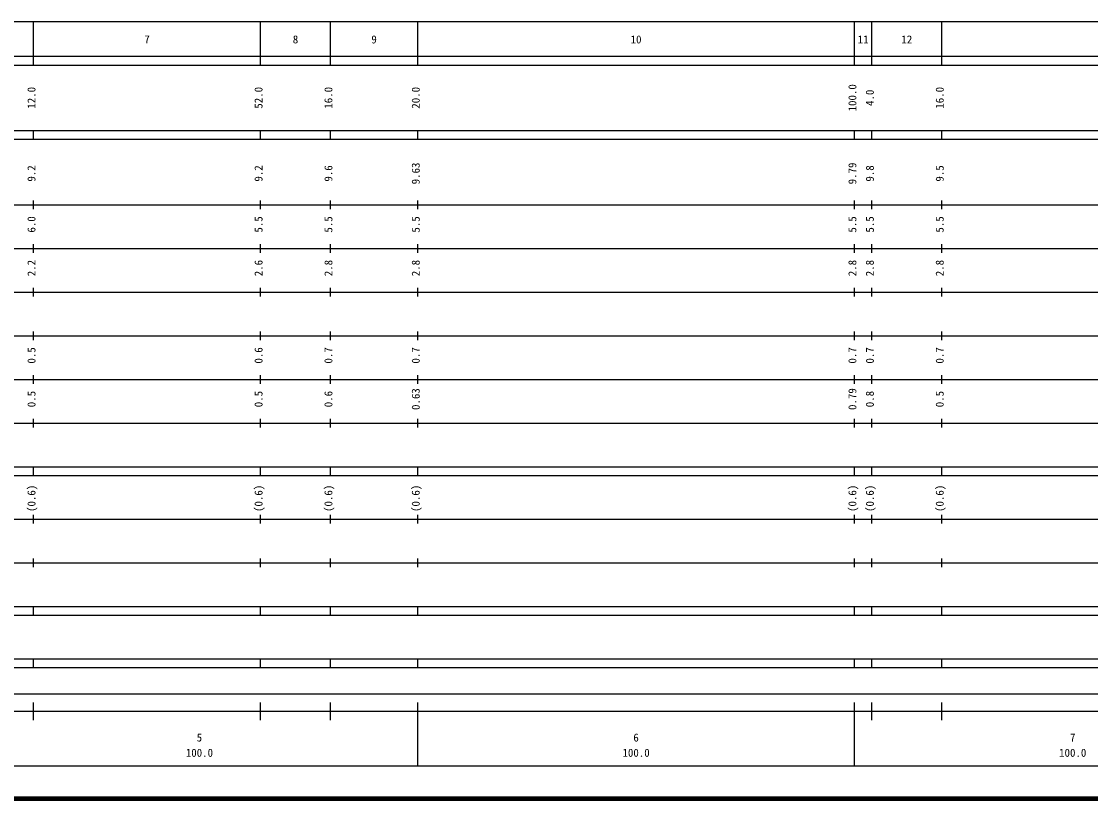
# Model space of a CAD drawing. Units: millimetres on the paper, enlarged 1000 times. Extents: x 40000 to 680000, y 20000 to 380000.
# Drawn here: x 277225 to 522098, y 20000 to 198000 of the extents above; entities that cross this region are included whole.
import ezdxf
from ezdxf.enums import TextEntityAlignment as Align

# ---------------------------------------------------------------- set-up
doc = ezdxf.new("R2010")
doc.units = ezdxf.units.MM
doc.header["$LTSCALE"] = 1000
doc.layers.add('M-TTL', color=2, linetype='Continuous', lineweight=140)
doc.layers.add('M-TTL-BAND', color=7, linetype='Continuous', lineweight=25)
doc.styles.add('ＭＳ ゴシック', font='')
doc.styles.get('ＭＳ ゴシック').set_extended_font_data('MS Gothic')

msp = doc.modelspace()

# ---------------------------------------------------------------- linework, layer by layer
at = {"layer": 'M-TTL'}
msp.add_line((40000, 20000), (680000, 20000), dxfattribs=at)
at = {"layer": 'M-TTL-BAND'}
for p, q in [((68000, 198000), (579000, 198000)), ((280000, 188000), (280000, 198000)), ((332000, 188000), (332000, 198000)), ((348000, 188000), (348000, 198000)), ((368000, 188000), (368000, 198000)), ((468000, 188000), (468000, 198000)), ((472000, 188000), (472000, 198000)), ((488000, 188000), (488000, 198000)), ((40000, 190000), (579000, 190000)), ((40000, 188000), (579000, 188000)), ((40000, 173000), (579000, 173000)), ((280000, 171000), (280000, 173000)), ((332000, 171000), (332000, 173000)), ((348000, 171000), (348000, 173000)), ((368000, 171000), (368000, 173000)), ((468000, 171000), (468000, 173000)), ((472000, 171000), (472000, 173000)), ((488000, 171000), (488000, 173000)), ((40000, 171000), (579000, 171000)), ((280000, 155000), (280000, 157000)), ((332000, 155000), (332000, 157000)), ((348000, 155000), (348000, 157000)), ((368000, 155000), (368000, 157000)), ((468000, 155000), (468000, 157000)), ((472000, 155000), (472000, 157000)), ((488000, 155000), (488000, 157000)), ((40000, 156000), (579000, 156000)), ((280000, 145000), (280000, 147000)), ((332000, 145000), (332000, 147000)), ((348000, 145000), (348000, 147000)), ((368000, 145000), (368000, 147000)), ((468000, 145000), (468000, 147000)), ((472000, 145000), (472000, 147000)), ((488000, 145000), (488000, 147000)), ((46000, 146000), (579000, 146000)), ((52000, 136000), (579000, 136000)), ((280000, 135000), (280000, 137000)), ((332000, 135000), (332000, 137000)), ((348000, 135000), (348000, 137000)), ((368000, 135000), (368000, 137000)), ((468000, 135000), (468000, 137000)), ((472000, 135000), (472000, 137000)), ((488000, 135000), (488000, 137000)), ((46000, 126000), (579000, 126000)), ((280000, 125000), (280000, 127000)), ((332000, 125000), (332000, 127000)), ((348000, 125000), (348000, 127000)), ((368000, 125000), (368000, 127000)), ((468000, 125000), (468000, 127000)), ((472000, 125000), (472000, 127000)), ((488000, 125000), (488000, 127000)), ((52000, 116000), (579000, 116000)), ((280000, 115000), (280000, 117000)), ((332000, 115000), (332000, 117000)), ((348000, 115000), (348000, 117000)), ((368000, 115000), (368000, 117000)), ((468000, 115000), (468000, 117000)), ((472000, 115000), (472000, 117000)), ((488000, 115000), (488000, 117000)), ((46000, 106000), (579000, 106000)), ((280000, 105000), (280000, 107000)), ((332000, 105000), (332000, 107000)), ((348000, 105000), (348000, 107000)), ((368000, 105000), (368000, 107000)), ((468000, 105000), (468000, 107000)), ((472000, 105000), (472000, 107000)), ((488000, 105000), (488000, 107000)), ((40000, 96000), (579000, 96000)), ((280000, 94000), (280000, 96000)), ((332000, 94000), (332000, 96000)), ((348000, 94000), (348000, 96000)), ((368000, 94000), (368000, 96000)), ((468000, 94000), (468000, 96000)), ((472000, 94000), (472000, 96000)), ((488000, 94000), (488000, 96000)), ((40000, 94000), (579000, 94000)), ((49000, 84000), (579000, 84000)), ((280000, 83000), (280000, 85000)), ((332000, 83000), (332000, 85000)), ((348000, 83000), (348000, 85000)), ((368000, 83000), (368000, 85000)), ((468000, 83000), (468000, 85000)), ((472000, 83000), (472000, 85000)), ((488000, 83000), (488000, 85000)), ((40000, 74000), (579000, 74000)), ((280000, 73000), (280000, 75000)), ((332000, 73000), (332000, 75000)), ((348000, 73000), (348000, 75000)), ((368000, 73000), (368000, 75000)), ((468000, 73000), (468000, 75000)), ((472000, 73000), (472000, 75000)), ((488000, 73000), (488000, 75000)), ((40000, 64000), (579000, 64000)), ((280000, 62000), (280000, 64000)), ((332000, 62000), (332000, 64000)), ((348000, 62000), (348000, 64000)), ((368000, 62000), (368000, 64000)), ((468000, 62000), (468000, 64000)), ((472000, 62000), (472000, 64000)), ((488000, 62000), (488000, 64000)), ((40000, 62000), (579000, 62000)), ((40000, 52000), (579000, 52000)), ((280000, 50000), (280000, 52000)), ((332000, 50000), (332000, 52000)), ((348000, 50000), (348000, 52000)), ((368000, 50000), (368000, 52000)), ((468000, 50000), (468000, 52000)), ((472000, 50000), (472000, 52000)), ((488000, 50000), (488000, 52000)), ((40000, 50000), (579000, 50000)), ((71000, 44000), (565000, 44000)), ((280000, 38000), (280000, 42000)), ((332000, 38000), (332000, 42000)), ((348000, 38000), (348000, 42000)), ((368000, 27500), (368000, 42000)), ((468000, 27500), (468000, 42000)), ((472000, 38000), (472000, 42000)), ((488000, 38000), (488000, 42000)), ((40000, 40000), (579000, 40000)), ((68000, 27500), (579000, 27500))]:
    msp.add_line(p, q, dxfattribs=at)

# ---------------------------------------------------------------- texts
at = {"layer": 'M-TTL-BAND', "style": 'ＭＳ ゴシック'}
for s, p in [('7', (306000, 192405)), ('8', (340000, 192405)), ('9', (358000, 192405)), ('10', (418000, 192405)), ('11', (470000, 192405)), ('12', (480000, 192405)), ('5', (318000, 32523)), ('6', (418000, 32523)), ('7', (518000, 32523)), ('100.0', (318000, 29033)), ('100.0', (418000, 29033)), ('100.0', (518000, 29033))]:
    msp.add_text(s, height=1833, dxfattribs=at).set_placement(p, align=Align.BOTTOM_CENTER)
for s, p in [('12.0', (281000, 180500)), ('52.0', (333000, 180500)), ('16.0', (349000, 180500)), ('20.0', (369000, 180500)), ('100.0', (469000, 180500)), ('4.0', (473000, 180500)), ('16.0', (489000, 180500)), ('9.2', (281000, 163174)), ('9.2', (333000, 163174)), ('9.6', (349000, 163174)), ('9.63', (369000, 163174)), ('9.79', (469000, 163174)), ('9.8', (473000, 163174)), ('9.5', (489000, 163174)), ('6.0', (281000, 151500)), ('5.5', (333000, 151500)), ('5.5', (349000, 151500)), ('5.5', (369000, 151500)), ('5.5', (469000, 151500)), ('5.5', (473000, 151500)), ('5.5', (489000, 151500)), ('2.2', (281000, 141500)), ('2.6', (333000, 141500)), ('2.8', (349000, 141500)), ('2.8', (369000, 141500)), ('2.8', (469000, 141500)), ('2.8', (473000, 141500)), ('2.8', (489000, 141500)), ('0.5', (281000, 121500)), ('0.6', (333000, 121500)), ('0.7', (349000, 121500)), ('0.7', (369000, 121500)), ('0.7', (469000, 121500)), ('0.7', (473000, 121500)), ('0.7', (489000, 121500)), ('0.5', (281000, 111500)), ('0.5', (333000, 111500)), ('0.6', (349000, 111500)), ('0.63', (369000, 111500)), ('0.79', (469000, 111500)), ('0.8', (473000, 111500)), ('0.5', (489000, 111500)), ('(0.6)', (281000, 88764)), ('(0.6)', (333000, 88764)), ('(0.6)', (349000, 88764)), ('(0.6)', (369000, 88764)), ('(0.6)', (469000, 88764)), ('(0.6)', (473000, 88764)), ('(0.6)', (489000, 88764))]:
    msp.add_text(s, height=1833, rotation=90, dxfattribs=at).set_placement(p, align=Align.BOTTOM_CENTER)

doc.saveas('drawing.dxf')
